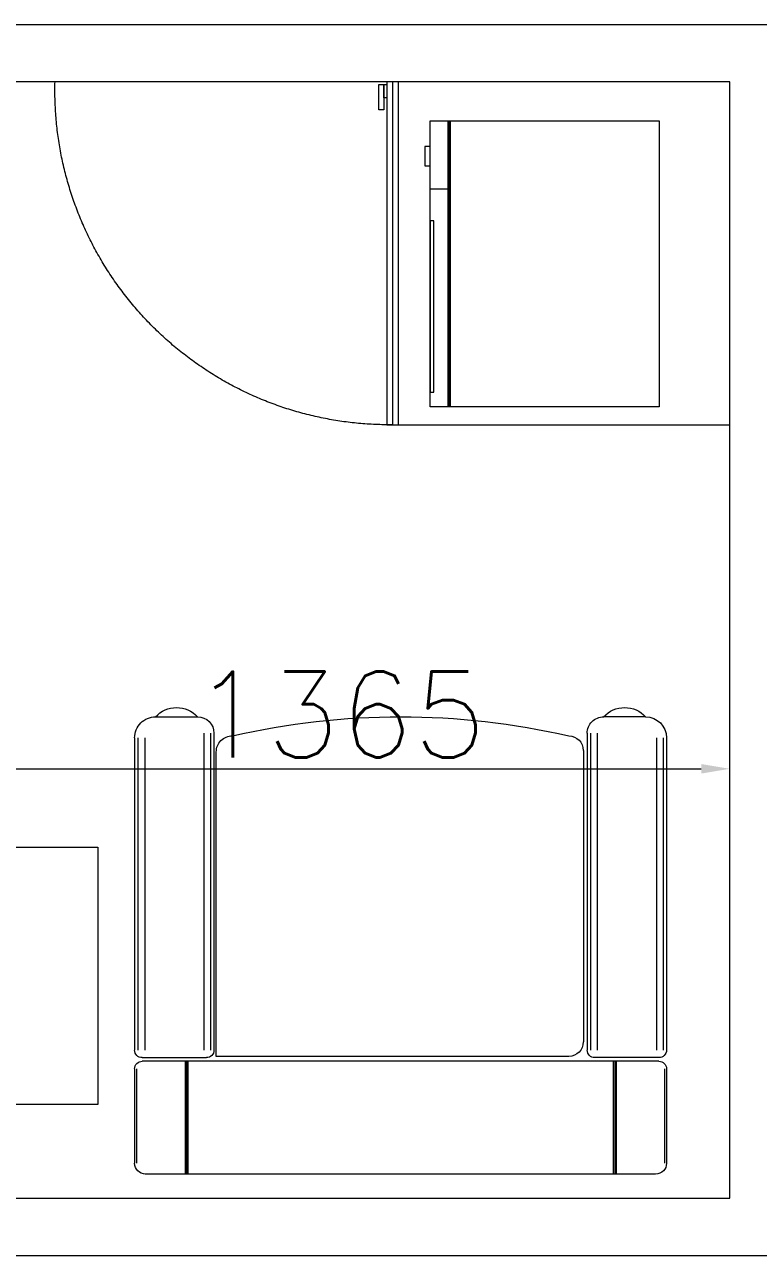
# Model space of a CAD drawing. Header units: millimetres. Extents: x -2143172 to 5255, y -610845 to 279739.
# Drawn here: x -1157567 to -1156284, y -582468 to -580315 of the extents above; entities that cross this region are included whole.
import ezdxf

# ---------------------------------------------------------------- set-up
doc = ezdxf.new("R2010")
doc.units = ezdxf.units.MM
doc.header["$LTSCALE"] = 30
doc.linetypes.add('DASHED', pattern=[0.75, 0.5, -0.25])
doc.layers.get('0').update_dxf_attribs({"lineweight": 5})
doc.layers.get('Defpoints').update_dxf_attribs({"lineweight": 5})
for name, color, linetype, lineweight in [('dims.', 152, 'Continuous', 5), ('LOADING', 163, 'Continuous', 5), ('Walls', 32, 'Continuous', 5)]:
    doc.layers.add(name, color=color, linetype=linetype, lineweight=lineweight)
doc.styles.add('SIMPLEX', font='SIMPLEX.shx', dxfattribs={"height": 150})
doc.dimstyles.new('Buk', dxfattribs={"dimtxt": 150, "dimasz": 50, "dimexe": 20, "dimexo": 25, "dimgap": 20, "dimtad": 1, "dimdec": 0, "dimrnd": 5, "dimdsep": 46, "dimtxsty": 'SIMPLEX', "dimcen": 0, "dimdle": 20, "dimclrd": 256, "dimclre": 256, "dimclrt": 256, "dimadec": 0, "dimazin": 0, "dimtfac": 0.0075, "dimtdec": 0, "dimtmove": 1, "dimatfit": 2, "dimldrblk": 'ARCHTICK', "dimfxl": 1, "dimtolj": 1, "dimtzin": 0, "dimlwd": -1, "dimlwe": -1, "dimarcsym": 0})

# ---------------------------------------------------------------- blocks, each defined once
blk = doc.blocks.new('*D447')
at = {"layer": 'Defpoints', "color": 0, "transparency": 16777216}
for p in [(-1156334, -581616.9), (-1157699, -582368.1), (-1156334, -582368.1)]:
    blk.add_point(p, dxfattribs=at)
at = {"layer": 'dims.', "linetype": 'Continuous', "transparency": 16777216}
for p, q in [((-1157699, -582343.1), (-1157699, -581596.9)), ((-1156334, -582343.1), (-1156334, -581596.9))]:
    blk.add_line(p, q, dxfattribs=at)
at = {"layer": 'dims.', "transparency": 16777216}
blk.add_line((-1157649, -581616.9), (-1156384, -581616.9), dxfattribs=at)
for points in [[(-1157649, -581608.6), (-1157649, -581625.2), (-1157699, -581616.9)], [(-1156384, -581608.6), (-1156384, -581625.2), (-1156334, -581616.9)]]:
    blk.add_solid(points, dxfattribs=at)
at = {"layer": 'dims.', "transparency": 16777216, "insert": (-1157016.5, -581521.9), "char_height": 150, "attachment_point": 5, "style": 'SIMPLEX'}
blk.add_mtext('\\A1;1365', dxfattribs=at)
blk = doc.blocks.new('_ArchTick')
at = {"color": 0, "linetype": 'ByBlock', "const_width": 0.15}
blk.add_lwpolyline([(-0.5, -0.5), (0.5, 0.5)], dxfattribs=at)
blk = doc.blocks.new('single seat')
at = {"layer": 'LOADING'}
for p, q in [((-972558.1, -381684), (-972723.2, -381684)), ((-972558.1, -381687.4), (-972723.2, -381687.4)), ((-972544.8, -381697.3), (-972544.8, -382601.1)), ((-972538.5, -381697.3), (-972538.5, -381809.5)), ((-971978.9, -381684), (-972525.2, -381684)), ((-971978.9, -381689.9), (-972525.2, -381689.9)), ((-971978.9, -381701.7), (-972525.2, -381701.7)), ((-972742.2, -381703.1), (-972742.2, -382595.5)), ((-971942.2, -381720.6), (-971942.2, -381794)), ((-972544.8, -381772.1), (-972742.2, -381772.1)), ((-972544.8, -381774.6), (-972742.2, -381774.6)), ((-972544.8, -381777.1), (-972742.2, -381777.1)), ((-971971, -381805.1), (-972525.2, -381805.1)), ((-971971, -381816.9), (-972525.2, -381816.9)), ((-971971, -381822.8), (-972525.2, -381822.8)), ((-972001, -381829.5), (-972511, -381829.5)), ((-972536.4, -381854.9), (-972536.4, -382471.4)), ((-972536.4, -382471.4), (-972003.7, -382471.4)), ((-971971, -382475.4), (-972525.2, -382475.4)), ((-972538.5, -382600.9), (-972538.5, -382488.7)), ((-971971, -382481.3), (-972525.2, -382481.3)), ((-971971, -382493.1), (-972525.2, -382493.1)), ((-972544.8, -382521), (-972742.2, -382521)), ((-971942.2, -382577.6), (-971942.2, -382504.2)), ((-972544.8, -382523.6), (-972742.2, -382523.6)), ((-972544.8, -382526.1), (-972742.2, -382526.1)), ((-971978.9, -382596.4), (-972525.2, -382596.4)), ((-972558.1, -382610.8), (-972723.2, -382610.8)), ((-972558.1, -382614.2), (-972723.2, -382614.2)), ((-971978.9, -382608.3), (-972525.2, -382608.3)), ((-971978.9, -382614.2), (-972525.2, -382614.2))]:
    blk.add_line(p, q, dxfattribs=at)
for centre, radius, start, end in [((-972723.2, -381703.1), 19.1, 90, 180), ((-972558.1, -381697.3), 13.3, 0, 90), ((-972525.2, -381697.3), 13.3, 90, 180), ((-971978.9, -381720.6), 36.6, 0, 90), ((-971976, -381757.3), 49.9, 312.6462, 47.3538), ((-972525.2, -381809.5), 13.3, 180, 270), ((-971971, -381794), 28.8, 270, 0), ((-972511, -381854.9), 25.3, 90, 180), ((-972001, -381854.9), 25.3, 0, 90), ((-973252.2, -382149.1), 1310, 347.0217, 12.9783), ((-972003.7, -382443.3), 28.1, 270, 0), ((-972525.2, -382488.7), 13.3, 90, 180), ((-971971, -382504.2), 28.8, 0, 90), ((-971976, -382540.9), 49.9, 312.6462, 47.3538), ((-971978.9, -382577.6), 36.6, 270, 0), ((-972723.2, -382595.1), 19.1, 180, 270), ((-972558.1, -382600.9), 13.3, 270, 0), ((-972525.2, -382600.9), 13.3, 180, 270)]:
    blk.add_arc(centre, radius, start, end, dxfattribs=at)
blk = doc.blocks.new('MICROWAVE')
at = {"layer": 'LOADING'}
for p, q in [((35.6435, -3.5463), (35.6435, -3.9463)), ((36.1435, -3.5463), (35.6435, -3.5463)), ((35.6883, -3.5368), (35.7218, -3.5368)), ((35.6883, -3.5463), (35.6883, -3.5368)), ((35.7218, -3.5463), (35.6883, -3.5463)), ((35.7218, -3.5368), (35.7218, -3.5463)), ((35.7624, -3.5463), (35.7624, -3.5771)), ((35.818, -3.5463), (36.1181, -3.5463)), ((35.818, -3.5523), (35.818, -3.5463)), ((36.1181, -3.5523), (35.818, -3.5523)), ((36.1181, -3.5463), (36.1181, -3.5523)), ((36.1435, -3.9463), (36.1435, -3.5463)), ((35.6435, -3.5771), (36.1435, -3.5771)), ((35.6435, -3.5783), (36.1435, -3.5783)), ((35.6435, -3.5796), (36.1435, -3.5796)), ((35.6435, -3.5808), (36.1435, -3.5808)), ((35.6435, -3.9463), (36.1435, -3.9463))]:
    blk.add_line(p, q, dxfattribs=at)
blk = doc.blocks.new('UNDER COUNTER FRIDGE')
at = {"layer": 'LOADING', "ltscale": 10}
blk.add_line((35.575, -3.49), (35.575, -2.89), dxfattribs=at)
at = {"layer": 'LOADING'}
for p, q in [((35.575, -3.47), (36.175, -3.47)), ((35.575, -4.07), (35.575, -3.47)), ((35.575, -3.48), (36.175, -3.48)), ((36.175, -3.47), (36.175, -4.07)), ((35.575, -3.49), (36.175, -3.49)), ((36.175, -4.07), (35.575, -4.07))]:
    blk.add_line(p, q, dxfattribs=at)
for points in [[(35.58, -3.4648), (35.6243, -3.4648), (35.6243, -3.4564), (35.58, -3.4564)], [(35.58, -3.47), (35.6031, -3.47), (35.6031, -3.4648), (35.58, -3.4648)]]:
    blk.add_lwpolyline(points, close=True, dxfattribs=at)
at = {"layer": 'LOADING', "linetype": 'DASHED', "ltscale": 10}
blk.add_arc((35.5899, -3.475), 0.5852, 359.5104, 91.4525, dxfattribs=at)

msp = doc.modelspace()

# ---------------------------------------------------------------- linework, layer by layer
at = {"layer": 'LOADING', "elevation": 0.1}
msp.add_lwpolyline([(-1157439.1, -582204), (-1157889.1, -582204), (-1157889.1, -581754), (-1157439.1, -581754)], close=True, dxfattribs=at)
at = {"layer": 'Walls'}
for p, q in [((-1158484, -580315, 0.1), (-1154941.4, -580315, 0.1)), ((-1156334, -580415, 0.1), (-1159184, -580415, 0.1)), ((-1156334, -582368.1, 0.1), (-1156334, -580415, 0.1)), ((-1160264, -582368.1, 0.1), (-1156334, -582368.1, 0.1)), ((-1164029, -582468.1, 0.1), (-1138344, -582468.1, 0.1))]:
    msp.add_line(p, q, dxfattribs=at)

# ---------------------------------------------------------------- block references
at = {"layer": 'LOADING', "xscale": -1000, "yscale": 1000, "zscale": 1000, "rotation": 90.00000000000007}
for name in ['UNDER COUNTER FRIDGE', 'MICROWAVE']:
    msp.add_blockref(name, (-1160404, -544840, 0.1), dxfattribs=at)
at = {"layer": 'LOADING', "xscale": -1, "rotation": 270}
msp.add_blockref('single seat', (-774760.6, 390416.3, 0.1), dxfattribs=at)

# ---------------------------------------------------------------- dimensions: what is measured, and where the dimension line sits
at = {"layer": 'dims.'}
dim = msp.add_linear_dim(base=(-1156334, -581616.9, 0.1), p1=(-1157699, -582368.1, 0.1), p2=(-1156334, -582368.1, 0.1), dimstyle='Buk', dxfattribs=at)
dim.commit()
dim.dimension.update_dxf_attribs({"geometry": '*D447', "text_midpoint": (-1157016.5, -581521.9, 0.1)})

doc.saveas('drawing.dxf')
